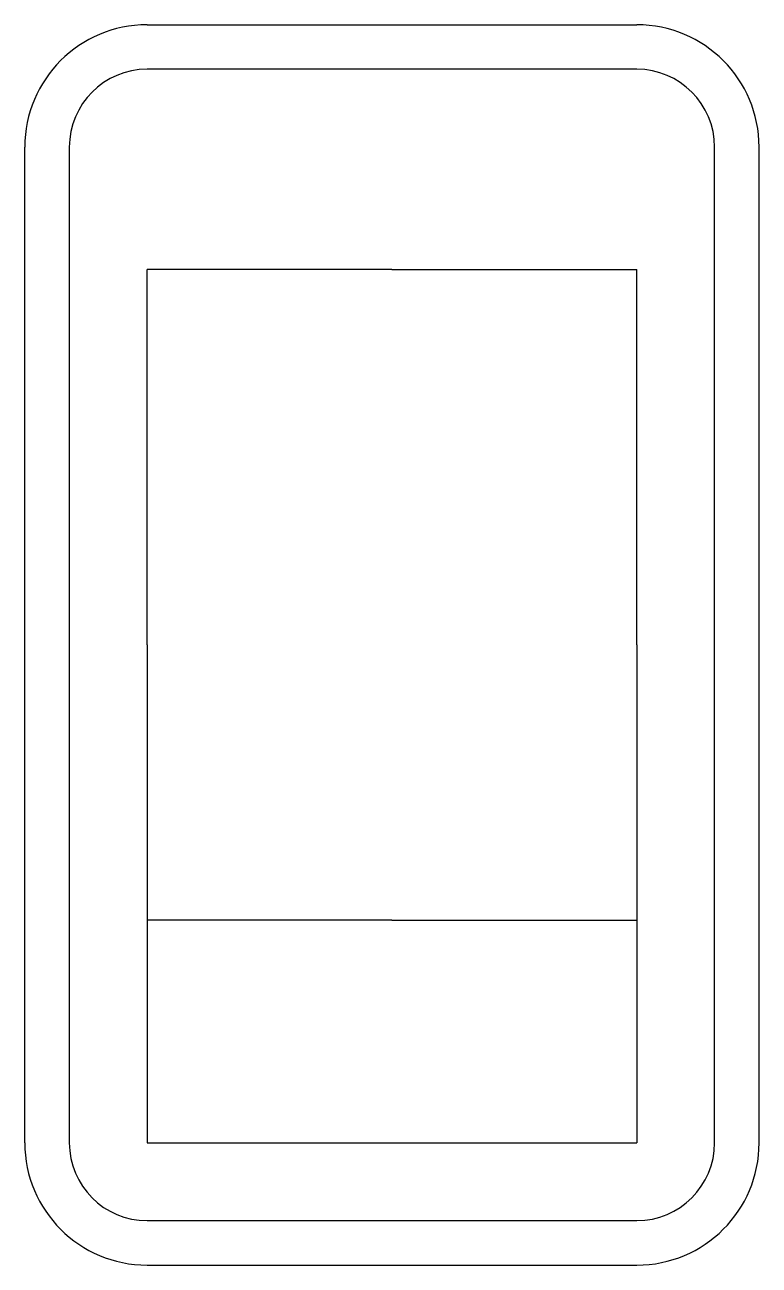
# Model space of a CAD drawing. Header units: millimetres. Extents: x 1524 to 1590, y 874 to 985.
import ezdxf

# ---------------------------------------------------------------- set-up
doc = ezdxf.new("R2010")
doc.units = ezdxf.units.MM
doc.layers.add('Cell_Contour', color=160, linetype='Continuous')
doc.layers.add('Scren', color=40, linetype='Continuous')

msp = doc.modelspace()

# ---------------------------------------------------------------- linework, layer by layer
for p, q in [((1534.68, 985.06), (1578.68, 985.06)), ((1523.68, 884.56), (1523.68, 974.06)), ((1589.68, 884.56), (1589.68, 974.06)), ((1534.68, 873.56), (1578.68, 873.56))]:
    msp.add_line(p, q)
for centre, start, end in [((1534.68, 974.06), 90, 180), ((1578.68, 974.06), 0, 90), ((1534.68, 884.56), 180, 270), ((1578.68, 884.56), 270, 0)]:
    msp.add_arc(centre, 11, start, end)
at = {"layer": 'Cell_Contour'}
for p, q in [((1578.68, 981.06), (1534.68, 981.06)), ((1527.68, 974.06), (1527.68, 884.56)), ((1585.68, 884.56), (1585.68, 974.06)), ((1534.68, 877.56), (1578.68, 877.56))]:
    msp.add_line(p, q, dxfattribs=at)
for centre, start, end in [((1534.68, 974.06), 90, 180), ((1578.68, 974.06), 0, 90), ((1534.68, 884.56), 180, 270), ((1578.68, 884.56), 270, 0)]:
    msp.add_arc(centre, 7, start, end, dxfattribs=at)
at = {"layer": 'Scren'}
for p, q in [((1534.68, 929.31), (1534.68, 963.06)), ((1556.68, 963.06), (1534.68, 963.06)), ((1556.68, 963.06), (1578.68, 963.06)), ((1578.68, 929.31), (1578.68, 963.06)), ((1534.68, 929.31), (1534.68, 904.56)), ((1578.68, 929.31), (1578.68, 904.56)), ((1556.68, 904.56), (1534.68, 904.56)), ((1534.68, 904.56), (1534.68, 884.56)), ((1556.68, 904.56), (1578.68, 904.56)), ((1578.68, 904.56), (1578.68, 884.56)), ((1534.68, 884.56), (1578.68, 884.56))]:
    msp.add_line(p, q, dxfattribs=at)

doc.saveas('drawing.dxf')
